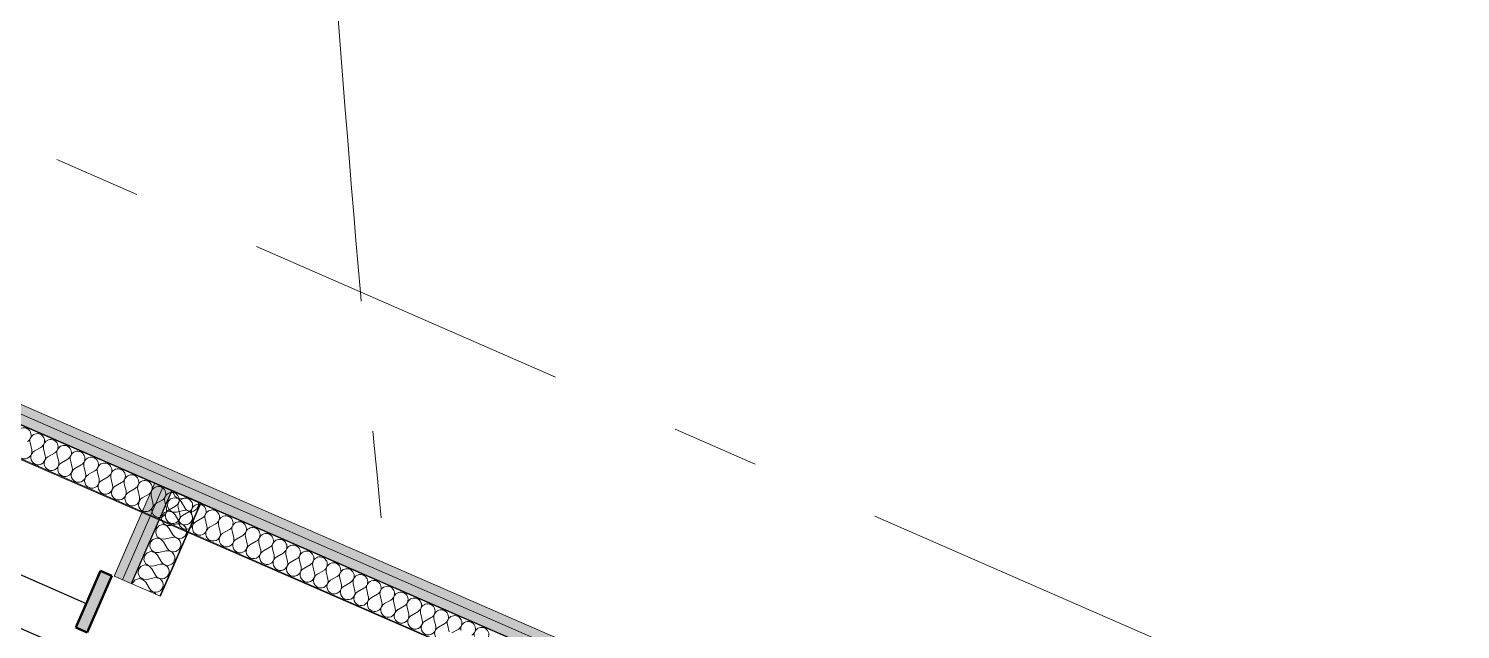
# Model space of a CAD drawing. Header units: millimetres. Extents: x -50172 to 74273, y -80883 to 11206.
# Drawn here: x -42671 to -40351, y -61063 to -60090 of the extents above; entities that cross this region are included whole.
import ezdxf
from ezdxf.enums import TextEntityAlignment as Align

# ---------------------------------------------------------------- set-up
doc = ezdxf.new("R2010")
doc.units = ezdxf.units.MM
doc.header["$MEASUREMENT"] = 0
doc.linetypes.add('Double Dashed', pattern=[1093.611073, 529.166651, -211.666656, 141.111112, -211.666656])
for name, color, linetype in [('A-25-M_Wall_Int', 7, 'Continuous'), ('A-35-M_FFE_Sanitary', 7, 'Continuous'), ('New_A-15-MG_Structural_Grid_Phase_2', 7, 'Continuous'), ('New_A-25-M_Wall_Int', 7, 'Continuous')]:
    doc.layers.add(name, color=color, linetype=linetype)
for name, color, linetype, lineweight in [('A-25-M_Wall_Int_Pen_No__1', 7, 'Continuous', 13), ('A-25-M_Wall_Int_Pen_No__150', 7, 'Continuous', 0), ('New_A-25-M_Wall_Int_Pen_No__1', 7, 'Continuous', 13), ('New_A-25-M_Wall_Int_Pen_No__150', 7, 'Continuous', 0)]:
    doc.layers.add(name, color=color, linetype=linetype, lineweight=lineweight)
for name, color, linetype, lineweight, true_color in [('A-25-M_Wall_Int_Pen_No__107', 7, 'Continuous', 15, 0xa6a6a6), ('A-25-M_Wall_Int_Pen_No__81', 7, 'Continuous', 20, 0x6a6a6a), ('A-35-M_FFE_Sanitary_Pen_No__144', 7, 'Continuous', 0, 0xc8c8c8), ('A-35-M_FFE_Sanitary_Pen_No__27', 7, 'Continuous', 50, 0x2a2a2a), ('A-35-M_FFE_Sanitary_Pen_No__43', 7, 'Continuous', 30, 0x444444), ('New_A-15-MG_Structural_Grid_Phase_2_Pen_No__222', 7, 'Continuous', 13, 0x65af33), ('New_A-25-M_Wall_Int_Pen_No__107', 7, 'Continuous', 15, 0xa6a6a6), ('New_A-25-M_Wall_Int_Pen_No__81', 7, 'Continuous', 20, 0x6a6a6a)]:
    doc.layers.add(name, color=color, linetype=linetype, lineweight=lineweight, true_color=true_color)
doc.styles.add('GENERATED_STYLE_4', font='')
doc.styles.get('GENERATED_STYLE_4').set_extended_font_data('Swis721 BT')

# ---------------------------------------------------------------- blocks, each defined once
blk = doc.blocks.new('Curtain Wall_11_1')
at = {"layer": 'A-35-M_FFE_Sanitary_Pen_No__144', "linetype": 'Continuous'}
for points in [[(-44608.4, -60182.4), (-44590, -60190.4), (-44550.1, -60098.7), (-44568.4, -60090.7)], [(-42576.7, -61068.3), (-42536.8, -60976.6), (-42555.1, -60968.6), (-42595.1, -61060.3)]]:
    blk.add_hatch(color=256, dxfattribs=at).paths.add_polyline_path(points)
at = {"layer": 'A-35-M_FFE_Sanitary_Pen_No__27', "linetype": 'Continuous'}
for p, q in [((-44568.4, -60090.7), (-44608.4, -60182.4)), ((-44590, -60190.4), (-44550.1, -60098.7)), ((-44550.1, -60098.7), (-44568.4, -60090.7)), ((-44608.4, -60182.4), (-44590, -60190.4)), ((-42555.1, -60968.6), (-42595.1, -61060.3)), ((-42536.8, -60976.6), (-42555.1, -60968.6)), ((-42576.7, -61068.3), (-42536.8, -60976.6)), ((-42595.1, -61060.3), (-42576.7, -61068.3))]:
    blk.add_line(p, q, dxfattribs=at)
at = {"layer": 'A-35-M_FFE_Sanitary_Pen_No__43', "linetype": 'Continuous'}
for p, q in [((-44573, -60151.4), (-42578.1, -61021.3)), ((-42610.1, -61094.6), (-44605, -60224.7))]:
    blk.add_line(p, q, dxfattribs=at)
blk = doc.blocks.new('*X349')
at = {"layer": 'New_A-25-M_Wall_Int_Pen_No__150', "linetype": 'Continuous'}
for p, q in [((-42669.1, -60760.8), (-42666.4, -60772.4)), ((-42651.7, -60768.5), (-42662, -60774.3)), ((-42647.3, -60770.4), (-42644.6, -60781.9)), ((-42629.8, -60778), (-42640.2, -60783.8)), ((-42625.5, -60779.9), (-42622.7, -60791.5)), ((-42608, -60787.5), (-42618.4, -60793.4)), ((-42603.7, -60789.4), (-42600.9, -60801)), ((-42586.2, -60797), (-42596.5, -60802.9)), ((-42581.8, -60798.9), (-42579.1, -60810.5)), ((-42564.4, -60806.5), (-42574.7, -60812.4)), ((-42560, -60808.4), (-42557.3, -60820)), ((-42542.5, -60816), (-42552.9, -60821.9)), ((-42538.2, -60817.9), (-42535.4, -60829.5)), ((-42520.7, -60825.5), (-42531.1, -60831.4)), ((-42516.4, -60827.5), (-42513.6, -60839)), ((-42498.9, -60835.1), (-42509.2, -60840.9)), ((-42494.5, -60837), (-42491.8, -60848.6)), ((-42477.1, -60844.6), (-42487.4, -60850.5)), ((-42472.7, -60846.5), (-42470, -60858.1)), ((-42455.2, -60854.1), (-42465.6, -60860)), ((-42450.9, -60856), (-42448.1, -60867.6)), ((-42433.4, -60863.6), (-42443.8, -60869.5)), ((-42429, -60865.5), (-42426.3, -60877.1)), ((-42411.6, -60873.1), (-42421.9, -60879)), ((-42407.2, -60875), (-42404.5, -60886.6)), ((-42389.8, -60882.6), (-42400.1, -60888.5)), ((-42385.4, -60884.5), (-42382.7, -60896.1)), ((-42367.9, -60892.2), (-42378.3, -60898)), ((-42363.6, -60894.1), (-42360.8, -60905.6)), ((-42346.1, -60901.7), (-42356.5, -60907.5)), ((-42341.7, -60903.6), (-42339, -60915.2)), ((-42324.3, -60911.2), (-42334.6, -60917.1)), ((-42319.9, -60913.1), (-42317.2, -60924.7)), ((-42302.5, -60920.7), (-42312.8, -60926.6)), ((-42298.1, -60922.6), (-42295.4, -60934.2)), ((-42280.6, -60930.2), (-42291, -60936.1)), ((-42276.3, -60932.1), (-42273.5, -60943.7)), ((-42258.8, -60939.7), (-42269.2, -60945.6)), ((-42254.4, -60941.6), (-42251.7, -60953.2)), ((-42237, -60949.2), (-42247.3, -60955.1)), ((-42232.6, -60951.2), (-42229.9, -60962.7)), ((-42215.2, -60958.8), (-42225.5, -60964.6)), ((-42210.8, -60960.7), (-42208.1, -60972.3)), ((-42193.3, -60968.3), (-42203.7, -60974.2)), ((-42189, -60970.2), (-42186.2, -60981.8)), ((-42171.5, -60977.8), (-42181.9, -60983.7)), ((-42167.1, -60979.7), (-42164.4, -60991.3)), ((-42149.7, -60987.3), (-42160, -60993.2)), ((-42145.3, -60989.2), (-42142.6, -61000.8)), ((-42127.9, -60996.8), (-42138.2, -61002.7)), ((-42123.5, -60998.7), (-42120.8, -61010.3)), ((-42106, -61006.3), (-42116.4, -61012.2)), ((-42101.7, -61008.2), (-42098.9, -61019.8)), ((-42084.2, -61015.9), (-42094.6, -61021.7)), ((-42079.8, -61017.8), (-42077.1, -61029.3)), ((-42062.4, -61025.4), (-42072.7, -61031.2)), ((-42058, -61027.3), (-42055.3, -61038.9)), ((-42040.6, -61034.9), (-42050.9, -61040.8)), ((-42036.2, -61036.8), (-42033.4, -61048.4)), ((-42018.7, -61044.4), (-42029.1, -61050.3)), ((-42014.4, -61046.3), (-42011.6, -61057.9)), ((-41996.9, -61053.9), (-42007.3, -61059.8)), ((-41992.5, -61055.8), (-41989.8, -61067.4)), ((-41975.1, -61063.4), (-41985.4, -61069.3))]:
    blk.add_line(p, q, dxfattribs=at)
for centre, start, end in [((-42679.4, -60748.6), 299.5743, 193.3141), ((-42657.5, -60758.1), 299.5743, 193.3141), ((-42635.7, -60767.6), 299.5743, 193.3141), ((-42678, -60775.2), 246.4442, 13.3141), ((-42656.1, -60784.7), 119.5743, 246.4442), ((-42656.1, -60784.7), 246.4442, 13.3141), ((-42634.3, -60794.2), 119.5743, 246.4442), ((-42613.9, -60777.1), 299.5743, 193.3141), ((-42592.1, -60786.6), 299.5743, 193.3141), ((-42570.2, -60796.2), 299.5743, 193.3141), ((-42634.3, -60794.2), 246.4442, 13.3141), ((-42612.5, -60803.7), 119.5743, 246.4442), ((-42612.5, -60803.7), 246.4442, 13.3141), ((-42590.7, -60813.2), 119.5743, 246.4442), ((-42548.4, -60805.7), 299.5743, 193.3141), ((-42526.6, -60815.2), 299.5743, 193.3141), ((-42590.7, -60813.2), 246.4442, 13.3141), ((-42568.8, -60822.7), 119.5743, 246.4442), ((-42568.8, -60822.7), 246.4442, 13.3141), ((-42547, -60832.3), 119.5743, 246.4442), ((-42547, -60832.3), 246.4442, 13.3141), ((-42525.2, -60841.8), 119.5743, 246.4442), ((-42504.8, -60824.7), 299.5743, 193.3141), ((-42482.9, -60834.2), 299.5743, 193.3141), ((-42525.2, -60841.8), 246.4442, 13.3141), ((-42503.4, -60851.3), 119.5743, 246.4442), ((-42503.4, -60851.3), 246.4442, 13.3141), ((-42481.5, -60860.8), 119.5743, 246.4442), ((-42461.1, -60843.7), 299.5743, 193.3141), ((-42439.3, -60853.3), 299.5743, 193.3141), ((-42417.5, -60862.8), 299.5743, 193.3141), ((-42481.5, -60860.8), 246.4442, 13.3141), ((-42459.7, -60870.3), 119.5743, 246.4442), ((-42459.7, -60870.3), 246.4442, 13.3141), ((-42437.9, -60879.8), 119.5743, 246.4442), ((-42437.9, -60879.8), 246.4442, 13.3141), ((-42395.6, -60872.3), 299.5743, 193.3141), ((-42373.8, -60881.8), 299.5743, 193.3141), ((-42416.1, -60889.4), 119.5743, 246.4442), ((-42416.1, -60889.4), 246.4442, 13.3141), ((-42394.2, -60898.9), 119.5743, 246.4442), ((-42394.2, -60898.9), 246.4442, 13.3141), ((-42372.4, -60908.4), 119.5743, 246.4442), ((-42352, -60891.3), 299.5743, 193.3141), ((-42330.2, -60900.8), 299.5743, 193.3141), ((-42308.3, -60910.3), 299.5743, 193.3141), ((-42372.4, -60908.4), 246.4442, 13.3141), ((-42350.6, -60917.9), 119.5743, 246.4442), ((-42350.6, -60917.9), 246.4442, 13.3141), ((-42328.8, -60927.4), 119.5743, 246.4442), ((-42286.5, -60919.9), 299.5743, 193.3141), ((-42264.7, -60929.4), 299.5743, 193.3141), ((-42328.8, -60927.4), 246.4442, 13.3141), ((-42306.9, -60936.9), 119.5743, 246.4442), ((-42306.9, -60936.9), 246.4442, 13.3141), ((-42285.1, -60946.4), 119.5743, 246.4442), ((-42285.1, -60946.4), 246.4442, 13.3141), ((-42263.3, -60956), 119.5743, 246.4442), ((-42242.9, -60938.9), 299.5743, 193.3141), ((-42221, -60948.4), 299.5743, 193.3141), ((-42199.2, -60957.9), 299.5743, 193.3141), ((-42263.3, -60956), 246.4442, 13.3141), ((-42241.5, -60965.5), 119.5743, 246.4442), ((-42241.5, -60965.5), 246.4442, 13.3141), ((-42219.6, -60975), 119.5743, 246.4442), ((-42177.4, -60967.4), 299.5743, 193.3141), ((-42155.6, -60977), 299.5743, 193.3141), ((-42219.6, -60975), 246.4442, 13.3141), ((-42197.8, -60984.5), 119.5743, 246.4442), ((-42197.8, -60984.5), 246.4442, 13.3141), ((-42176, -60994), 119.5743, 246.4442), ((-42176, -60994), 246.4442, 13.3141), ((-42154.2, -61003.5), 119.5743, 246.4442), ((-42133.7, -60986.5), 299.5743, 193.3141), ((-42111.9, -60996), 299.5743, 193.3141), ((-42090.1, -61005.5), 299.5743, 193.3141), ((-42154.2, -61003.5), 246.4442, 13.3141), ((-42132.3, -61013.1), 119.5743, 246.4442), ((-42132.3, -61013.1), 246.4442, 13.3141), ((-42110.5, -61022.6), 119.5743, 246.4442), ((-42068.3, -61015), 299.5743, 193.3141), ((-42046.4, -61024.5), 299.5743, 193.3141), ((-42110.5, -61022.6), 246.4442, 13.3141), ((-42088.7, -61032.1), 119.5743, 246.4442), ((-42088.7, -61032.1), 246.4442, 13.3141), ((-42066.9, -61041.6), 119.5743, 246.4442), ((-42066.9, -61041.6), 246.4442, 13.3141), ((-42024.6, -61034), 299.5743, 193.3141), ((-42002.8, -61043.6), 299.5743, 193.3141), ((-42045, -61051.1), 119.5743, 246.4442), ((-42045, -61051.1), 246.4442, 13.3141), ((-42023.2, -61060.6), 119.5743, 246.4442), ((-42023.2, -61060.6), 246.4442, 13.3141), ((-42001.4, -61070.1), 119.5743, 246.4442), ((-41981, -61053.1), 299.5743, 193.3141), ((-41959.1, -61062.6), 299.5743, 193.3141), ((-41937.3, -61072.1), 299.5743, 193.3141)]:
    blk.add_arc(centre, 11.9, start, end, dxfattribs=at)
blk = doc.blocks.new('Wall_53_1', base_point=(-38372.8, -62578))
at = {"layer": 'New_A-25-M_Wall_Int_Pen_No__107', "linetype": 'Continuous'}
for points in [[(-38699.1, -62435.8), (-45047.7, -59668), (-45053.7, -59681.7), (-38705.1, -62449.5)], [(-38705.1, -62449.5), (-45053.7, -59681.7), (-45059.7, -59695.5), (-38711.1, -62463.3)]]:
    blk.add_hatch(color=256, dxfattribs=at).paths.add_polyline_path(points)
at = {"layer": 'New_A-25-M_Wall_Int_Pen_No__81', "linetype": 'Continuous', "lineweight": 0, "true_color": 0x353535}
for points in [[(-38711.1, -62463.3), (-45059.7, -59695.5), (-45060.1, -59696.4), (-38711.5, -62464.2)], [(-44550.3, -59974.3), (-38731.9, -62510.9), (-38731.5, -62510), (-44549.9, -59973.3)]]:
    blk.add_hatch(color=250, dxfattribs=at).paths.add_polyline_path(points)
at = {"layer": 'New_A-25-M_Wall_Int_Pen_No__1', "linetype": 'Continuous'}
for p, q in [((-38705.1, -62449.5), (-45053.7, -59681.7)), ((-38711.5, -62464.2), (-45060.1, -59696.4)), ((-38711.1, -62463.3), (-45059.7, -59695.5)), ((-38731.5, -62510), (-44549.9, -59973.3))]:
    blk.add_line(p, q, dxfattribs=at)
at = {"layer": 'New_A-25-M_Wall_Int_Pen_No__1', "linetype": 'Continuous', "flags": 128}
for points in [[(-38699.1, -62435.8), (-45047.7, -59668)], [(-44550.3, -59974.3), (-38731.9, -62510.9)]]:
    blk.add_lwpolyline(points, dxfattribs=at)
at = {"layer": 'New_A-25-M_Wall_Int', "color": 250, "lineweight": 50, "true_color": 0x2a2a2a}
blk.add_blockref('*X349', (0, 0), dxfattribs=at)
blk = doc.blocks.new('*X499')
at = {"layer": 'A-25-M_Wall_Int_Pen_No__150', "linetype": 'Continuous'}
for p, q in [((-42441.5, -60852.1), (-42445.6, -60857.1)), ((-42435.3, -60850), (-42441.5, -60852.1)), ((-42436.6, -60839.1), (-42437, -60841.8)), ((-42437, -60841.8), (-42434.3, -60847.7)), ((-42429, -60851.5), (-42435.3, -60850)), ((-42434.3, -60847.7), (-42428.9, -60851.4)), ((-42424.3, -60856), (-42429, -60851.5)), ((-42428.9, -60851.4), (-42422.4, -60851.7)), ((-42422.4, -60851.7), (-42412.9, -60849.4)), ((-42451, -60873.9), (-42455.1, -60879)), ((-42444.8, -60871.8), (-42451, -60873.9)), ((-42445.6, -60857.1), (-42446.5, -60863.6)), ((-42446.5, -60863.6), (-42443.8, -60869.5)), ((-42438.5, -60873.3), (-42444.8, -60871.8)), ((-42443.8, -60869.5), (-42438.4, -60873.2)), ((-42433.9, -60877.8), (-42438.5, -60873.3)), ((-42438.4, -60873.2), (-42431.9, -60873.5)), ((-42433.9, -60877.8), (-42428, -60888.2)), ((-42431.9, -60873.5), (-42420.4, -60870.7)), ((-42424.3, -60856), (-42418.5, -60866.4)), ((-42417.1, -60870.4), (-42420.4, -60870.7)), ((-42418.5, -60866.4), (-42416.5, -60869)), ((-42413.9, -60871), (-42417.1, -60870.4)), ((-42416.5, -60869), (-42413.8, -60870.9)), ((-42410.9, -60872.5), (-42413.9, -60871)), ((-42413.8, -60870.9), (-42410.8, -60872.1)), ((-42408.5, -60874.7), (-42410.9, -60872.5)), ((-42410.8, -60872.1), (-42407.5, -60872.4)), ((-42406.7, -60877.5), (-42408.5, -60874.7)), ((-42407.5, -60872.4), (-42404.3, -60871.8)), ((-42405.8, -60880.6), (-42406.7, -60877.5)), ((-42404.3, -60871.8), (-42401.3, -60870.3)), ((-42401.3, -60870.3), (-42398.9, -60868.1)), ((-42398.9, -60868.1), (-42397.2, -60865.3)), ((-42397.2, -60865.3), (-42396.3, -60862.1)), ((-42396.3, -60858.8), (-42397, -60856.3)), ((-42396.3, -60862.1), (-42396.3, -60858.8)), ((-42464.6, -60900.8), (-42465.5, -60907.2)), ((-42460.5, -60895.8), (-42464.6, -60900.8)), ((-42454.3, -60893.7), (-42460.5, -60895.8)), ((-42455.1, -60879), (-42456, -60885.4)), ((-42456, -60885.4), (-42453.3, -60891.4)), ((-42448, -60895.1), (-42454.3, -60893.7)), ((-42453.3, -60891.4), (-42448, -60895)), ((-42448, -60895), (-42441.5, -60895.3)), ((-42443.4, -60899.7), (-42448, -60895.1)), ((-42443.4, -60899.7), (-42437.5, -60910)), ((-42441.5, -60895.3), (-42429.9, -60892.6)), ((-42426.6, -60892.3), (-42429.9, -60892.6)), ((-42428, -60888.2), (-42426, -60890.8)), ((-42423.4, -60892.9), (-42426.6, -60892.3)), ((-42426, -60890.8), (-42423.3, -60892.8)), ((-42420.4, -60894.3), (-42423.4, -60892.9)), ((-42423.3, -60892.8), (-42420.3, -60893.9)), ((-42418, -60896.5), (-42420.4, -60894.3)), ((-42420.3, -60893.9), (-42417, -60894.2)), ((-42416.3, -60899.3), (-42418, -60896.5)), ((-42417, -60894.2), (-42413.8, -60893.6)), ((-42415.4, -60902.5), (-42416.3, -60899.3)), ((-42413.8, -60893.6), (-42410.8, -60892.1)), ((-42410.8, -60892.1), (-42408.4, -60889.9)), ((-42408.4, -60889.9), (-42406.7, -60887.1)), ((-42406.7, -60887.1), (-42405.8, -60883.9)), ((-42405.8, -60883.9), (-42405.8, -60880.6)), ((-42474.2, -60922.6), (-42475, -60929.1)), ((-42470, -60917.6), (-42474.2, -60922.6)), ((-42463.9, -60915.5), (-42470, -60917.6)), ((-42465.5, -60907.2), (-42462.9, -60913.2)), ((-42457.5, -60916.9), (-42463.9, -60915.5)), ((-42462.9, -60913.2), (-42457.5, -60916.8)), ((-42457.5, -60916.8), (-42451, -60917.1)), ((-42452.9, -60921.5), (-42457.5, -60916.9)), ((-42452.9, -60921.5), (-42447, -60931.8)), ((-42451, -60917.1), (-42439.4, -60914.4)), ((-42436.1, -60914.1), (-42439.4, -60914.4)), ((-42437.5, -60910), (-42435.5, -60912.6)), ((-42432.9, -60914.7), (-42436.1, -60914.1)), ((-42435.5, -60912.6), (-42432.9, -60914.6)), ((-42432.9, -60914.6), (-42429.8, -60915.8)), ((-42430, -60916.1), (-42432.9, -60914.7)), ((-42427.5, -60918.3), (-42430, -60916.1)), ((-42429.8, -60915.8), (-42426.5, -60916)), ((-42425.8, -60921.1), (-42427.5, -60918.3)), ((-42426.5, -60916), (-42423.3, -60915.4)), ((-42424.9, -60924.3), (-42425.8, -60921.1)), ((-42424.9, -60927.6), (-42424.9, -60924.3)), ((-42423.3, -60915.4), (-42420.4, -60913.9)), ((-42420.4, -60913.9), (-42417.9, -60911.7)), ((-42417.9, -60911.7), (-42416.2, -60908.9)), ((-42416.2, -60908.9), (-42415.3, -60905.7)), ((-42415.3, -60905.7), (-42415.4, -60902.5)), ((-42483.7, -60944.4), (-42484.5, -60950.9)), ((-42479.5, -60939.4), (-42483.7, -60944.4)), ((-42473.4, -60937.3), (-42479.5, -60939.4)), ((-42475, -60929.1), (-42472.4, -60935)), ((-42467, -60938.8), (-42473.4, -60937.3)), ((-42472.4, -60935), (-42467, -60938.7)), ((-42467, -60938.7), (-42460.5, -60939)), ((-42462.4, -60943.3), (-42467, -60938.8)), ((-42462.4, -60943.3), (-42456.5, -60953.7)), ((-42460.5, -60939), (-42448.9, -60936.2)), ((-42445.6, -60935.9), (-42448.9, -60936.2)), ((-42447, -60931.8), (-42445, -60934.5)), ((-42442.4, -60936.5), (-42445.6, -60935.9)), ((-42445, -60934.5), (-42442.4, -60936.4)), ((-42442.4, -60936.4), (-42439.3, -60937.6)), ((-42439.5, -60938), (-42442.4, -60936.5)), ((-42437, -60940.2), (-42439.5, -60938)), ((-42439.3, -60937.6), (-42436, -60937.9)), ((-42435.3, -60943), (-42437, -60940.2)), ((-42436, -60937.9), (-42432.8, -60937.2)), ((-42434.4, -60946.1), (-42435.3, -60943)), ((-42434.4, -60949.4), (-42434.4, -60946.1)), ((-42432.8, -60937.2), (-42429.9, -60935.8)), ((-42429.9, -60935.8), (-42427.5, -60933.5)), ((-42427.5, -60933.5), (-42425.7, -60930.7)), ((-42425.7, -60930.7), (-42424.9, -60927.6)), ((-42493.2, -60966.3), (-42494.1, -60972.7)), ((-42489.1, -60961.2), (-42493.2, -60966.3)), ((-42482.9, -60959.1), (-42489.1, -60961.2)), ((-42484.5, -60950.9), (-42481.9, -60956.8)), ((-42476.6, -60960.6), (-42482.9, -60959.1)), ((-42481.9, -60956.8), (-42476.5, -60960.5)), ((-42471.9, -60965.1), (-42476.6, -60960.6)), ((-42476.5, -60960.5), (-42470, -60960.8)), ((-42471.9, -60965.1), (-42466, -60975.5)), ((-42470, -60960.8), (-42458.4, -60958)), ((-42455.2, -60957.7), (-42458.4, -60958)), ((-42456.5, -60953.7), (-42454.5, -60956.3)), ((-42451.9, -60958.3), (-42455.2, -60957.7)), ((-42454.5, -60956.3), (-42451.9, -60958.2)), ((-42451.9, -60958.2), (-42448.8, -60959.4)), ((-42449, -60959.8), (-42451.9, -60958.3)), ((-42446.6, -60962), (-42449, -60959.8)), ((-42448.8, -60959.4), (-42445.5, -60959.7)), ((-42444.8, -60964.8), (-42446.6, -60962)), ((-42445.5, -60959.7), (-42442.3, -60959.1)), ((-42443.9, -60967.9), (-42444.8, -60964.8)), ((-42443.9, -60971.2), (-42443.9, -60967.9)), ((-42442.3, -60959.1), (-42439.4, -60957.6)), ((-42439.4, -60957.6), (-42437, -60955.4)), ((-42437, -60955.4), (-42435.3, -60952.6)), ((-42435.3, -60952.6), (-42434.4, -60949.4)), ((-42502.7, -60988.1), (-42503, -60990.1)), ((-42498.6, -60983.1), (-42502.7, -60988.1)), ((-42492.4, -60981), (-42498.6, -60983.1)), ((-42494.1, -60972.7), (-42491.4, -60978.7)), ((-42486.1, -60982.4), (-42492.4, -60981)), ((-42491.4, -60978.7), (-42486, -60982.3)), ((-42481.4, -60987), (-42486.1, -60982.4)), ((-42486, -60982.3), (-42479.5, -60982.6)), ((-42481.4, -60987), (-42475.6, -60997.3)), ((-42479.5, -60982.6), (-42467.9, -60979.9)), ((-42464.7, -60979.6), (-42467.9, -60979.9)), ((-42466, -60975.5), (-42464, -60978.1)), ((-42461.4, -60980.2), (-42464.7, -60979.6)), ((-42464, -60978.1), (-42461.4, -60980.1)), ((-42461.4, -60980.1), (-42458.3, -60981.2)), ((-42458.5, -60981.6), (-42461.4, -60980.2)), ((-42456.1, -60983.8), (-42458.5, -60981.6)), ((-42458.3, -60981.2), (-42455.1, -60981.5)), ((-42454.3, -60986.6), (-42456.1, -60983.8)), ((-42455.1, -60981.5), (-42451.8, -60980.9)), ((-42453.4, -60989.8), (-42454.3, -60986.6)), ((-42454.3, -60996.2), (-42453.4, -60993)), ((-42453.4, -60993), (-42453.4, -60989.8)), ((-42451.8, -60980.9), (-42448.9, -60979.4)), ((-42448.9, -60979.4), (-42446.5, -60977.2)), ((-42446.5, -60977.2), (-42444.8, -60974.4)), ((-42444.8, -60974.4), (-42443.9, -60971.2)), ((-42474.2, -61001.4), (-42476.6, -61001.6)), ((-42475.6, -60997.3), (-42473.6, -60999.9)), ((-42471, -61002), (-42474.2, -61001.4)), ((-42473.6, -60999.9), (-42470.9, -61001.9)), ((-42468, -61003.4), (-42471, -61002)), ((-42470.9, -61001.9), (-42467.9, -61003.1)), ((-42465.6, -61005.6), (-42468, -61003.4)), ((-42467.9, -61003.1), (-42464.6, -61003.3)), ((-42464.9, -61006.7), (-42465.6, -61005.6)), ((-42464.6, -61003.3), (-42461.4, -61002.7)), ((-42461.4, -61002.7), (-42458.4, -61001.2)), ((-42458.4, -61001.2), (-42456, -60999)), ((-42456, -60999), (-42454.3, -60996.2))]:
    blk.add_line(p, q, dxfattribs=at)
blk = doc.blocks.new('Wall_171_1', base_point=(-42467, -60825.8))
at = {"layer": 'A-25-M_Wall_Int_Pen_No__107', "linetype": 'Continuous'}
for points in [[(-42467, -60825.8), (-42533, -60977), (-42519.2, -60983), (-42453.3, -60831.8)], [(-42453.3, -60831.8), (-42519.2, -60983), (-42505.5, -60989), (-42439.5, -60837.8)]]:
    blk.add_hatch(color=256, dxfattribs=at).paths.add_polyline_path(points)
at = {"layer": 'A-25-M_Wall_Int_Pen_No__81', "linetype": 'Continuous', "lineweight": 0, "true_color": 0x353535}
for points in [[(-42439.5, -60837.8), (-42505.5, -60989), (-42504.6, -60989.4), (-42438.6, -60838.2)], [(-42392.8, -60858.2), (-42458.7, -61009.4), (-42457.8, -61009.8), (-42391.9, -60858.6)]]:
    blk.add_hatch(color=250, dxfattribs=at).paths.add_polyline_path(points)
at = {"layer": 'A-25-M_Wall_Int_Pen_No__1', "linetype": 'Continuous'}
for p, q in [((-42453.3, -60831.8), (-42519.2, -60983)), ((-42439.5, -60837.8), (-42505.5, -60989)), ((-42438.6, -60838.2), (-42504.6, -60989.4)), ((-42392.8, -60858.2), (-42458.7, -61009.4))]:
    blk.add_line(p, q, dxfattribs=at)
at = {"layer": 'A-25-M_Wall_Int_Pen_No__1', "linetype": 'Continuous', "flags": 128}
for points in [[(-42467, -60825.8), (-42533, -60977)], [(-42391.9, -60858.6), (-42467, -60825.8)], [(-42457.8, -61009.8), (-42391.9, -60858.6)], [(-42533, -60977), (-42457.8, -61009.8)]]:
    blk.add_lwpolyline(points, dxfattribs=at)
at = {"layer": 'A-25-M_Wall_Int', "color": 250, "lineweight": 50, "true_color": 0x2a2a2a}
blk.add_blockref('*X499', (0, 0), dxfattribs=at)
blk = doc.blocks.new('Standard grid marker_6')
at = {"layer": 'New_A-15-MG_Structural_Grid_Phase_2_Pen_No__222', "linetype": 'Double Dashed'}
blk.add_line((705.1, 0), (12883.5, 0), dxfattribs=at)
at = {"layer": 'New_A-15-MG_Structural_Grid_Phase_2_Pen_No__222', "style": 'GENERATED_STYLE_4'}
blk.add_attdef('AC_MarkerText_1', text='', height=350, rotation=360, dxfattribs=at).set_placement((-500, 43.4), align=Align.MIDDLE_CENTER)
blk = doc.blocks.new('Standard grid marker_26')
at = {"layer": 'New_A-15-MG_Structural_Grid_Phase_2_Pen_No__222', "linetype": 'Double Dashed'}
blk.add_arc((0, 0), 37050.4, 0, 16.8007, dxfattribs=at)
at = {"layer": 'New_A-15-MG_Structural_Grid_Phase_2_Pen_No__222', "style": 'GENERATED_STYLE_4'}
blk.add_attdef('AC_MarkerText_1', text='', height=350, rotation=160.7141, dxfattribs=at).set_placement((37050.4, -456.6), align=Align.MIDDLE_CENTER)

msp = doc.modelspace()

# ---------------------------------------------------------------- block references
at = {"layer": 'A-25-M_Wall_Int', "color": 250, "lineweight": 50, "true_color": 0x2a2a2a}
msp.add_blockref('Wall_171_1', (-42467, -60825.8), dxfattribs=at)
at = {"layer": 'A-35-M_FFE_Sanitary', "linetype": 'Continuous', "lineweight": 0}
msp.add_blockref('Curtain Wall_11_1', (0, 0), dxfattribs=at)
at = {"layer": 'New_A-15-MG_Structural_Grid_Phase_2', "color": 8, "linetype": 'Continuous', "lineweight": 15, "zscale": 1000}
for name, p, rotation in [('Standard grid marker_26', (-5223, -57301.7), 175.7263039143517), ('Standard grid marker_6', (-47960.9, -57975.6), 336.440411583993)]:
    msp.add_blockref(name, p, dxfattribs=dict(at, rotation=rotation))
at = {"layer": 'New_A-25-M_Wall_Int', "color": 250, "lineweight": 50, "true_color": 0x2a2a2a}
msp.add_blockref('Wall_53_1', (-38372.8, -62578), dxfattribs=at)

doc.saveas('drawing.dxf')
